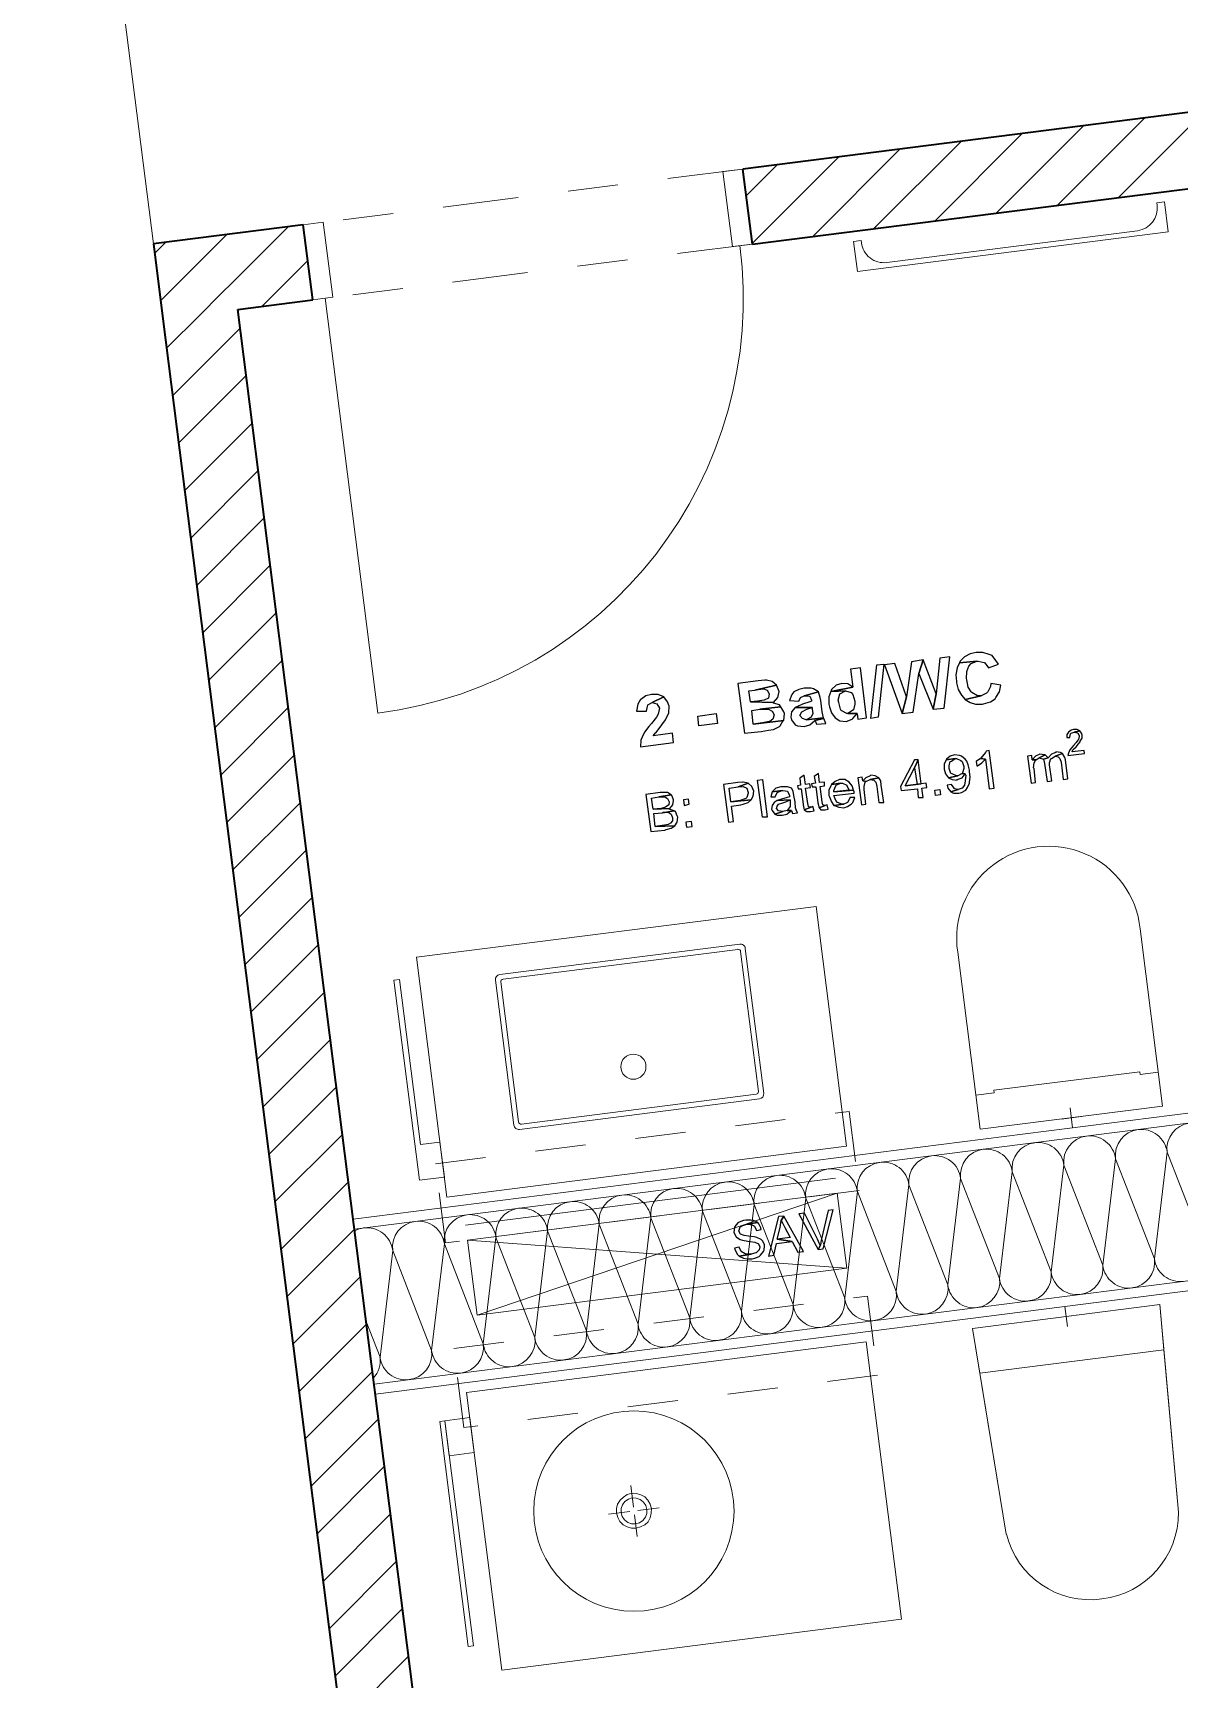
# Model space of a CAD drawing. Header units: metres. Extents: x 2713679.5 to 2713747.3, y 1226017.1 to 1226104.2.
# Drawn here: x 2713690.107 to 2713692.383, y 1226076.41 to 1226079.677 of the extents above; entities that cross this region are included whole.
import ezdxf

# ---------------------------------------------------------------- set-up
doc = ezdxf.new("R2010")
doc.units = ezdxf.units.M
doc.header["$MEASUREMENT"] = 0
doc.linetypes.add('Strich 2', pattern=[0.141111, 0.070556, -0.070556])
doc.linetypes.add('Strichpunkt 3_1_1mm Achsen', pattern=[0.25, 0.15, -0.05, 0, -0.05])
for name, color, linetype, true_color in [('haustechnik', 7, 'Continuous', 0x0332dd), ('raum', 7, 'Continuous', 0x000000), ('texte', 7, 'Continuous', 0x000000)]:
    doc.layers.add(name, color=color, linetype=linetype, true_color=true_color)
doc.layers.add('plangrafiken', color=251, linetype='Continuous')
doc.layers.add('waende_stuetzen', color=250, linetype='Continuous')

msp = doc.modelspace()

# ---------------------------------------------------------------- linework, layer by layer
at = {"layer": 'haustechnik', "color": 152, "linetype": 'Continuous', "lineweight": 13, "true_color": 0x0365dd}
for p, q in [((2713690.9666, 1226077.3106), (2713691.7008, 1226077.4038)), ((2713690.9704, 1226077.2809), (2713691.7045, 1226077.374)), ((2713691.7045, 1226077.374), (2713690.9893, 1226077.1321)), ((2713691.7045, 1226077.374), (2713691.7234, 1226077.2252)), ((2713690.9704, 1226077.2809), (2713691.7234, 1226077.2252)), ((2713690.9893, 1226077.1321), (2713690.9704, 1226077.2809)), ((2713691.7234, 1226077.2252), (2713690.9893, 1226077.1321))]:
    msp.add_line(p, q, dxfattribs=at)
at = {"layer": 'plangrafiken', "color": 7, "linetype": 'Continuous', "lineweight": 13}
for p, q in [((2713692.3391, 1226079.3396), (2713692.354, 1226079.3415)), ((2713692.3398, 1226079.3346), (2713692.3391, 1226079.3396)), ((2713692.354, 1226079.3415), (2713692.3616, 1226079.2819)), ((2713692.3616, 1226079.2819), (2713691.7445, 1226079.2036)), ((2713691.8028, 1226079.2211), (2713692.3008, 1226079.2843)), ((2713691.737, 1226079.2631), (2713691.7518, 1226079.265)), ((2713691.7445, 1226079.2036), (2713691.737, 1226079.2631)), ((2713691.7518, 1226079.265), (2713691.7525, 1226079.2601)), ((2713691.6625, 1226077.9433), (2713690.8689, 1226077.8426)), ((2713691.723, 1226077.4671), (2713691.6625, 1226077.9433)), ((2713692.3058, 1226077.8986), (2713692.3505, 1226077.5467)), ((2713690.8689, 1226077.8426), (2713690.9293, 1226077.3664)), ((2713691.5107, 1226077.8686), (2713691.0346, 1226077.8081)), ((2713691.507, 1226077.858), (2713691.0408, 1226077.7988)), ((2713691.5479, 1226077.5759), (2713691.5126, 1226077.8537)), ((2713691.5584, 1226077.5722), (2713691.5219, 1226077.8599)), ((2713691.9883, 1226077.5008), (2713691.9437, 1226077.8527)), ((2713690.8243, 1226077.7966), (2713690.8352, 1226077.798)), ((2713690.8747, 1226077.3998), (2713690.8243, 1226077.7966)), ((2713690.8352, 1226077.798), (2713690.8768, 1226077.4706)), ((2713691.0259, 1226077.797), (2713691.0624, 1226077.5093)), ((2713691.0364, 1226077.7933), (2713691.0717, 1226077.5155)), ((2713692.0156, 1226077.5782), (2713692.3055, 1226077.615)), ((2713692.3055, 1226077.615), (2713692.3062, 1226077.6097)), ((2713692.3062, 1226077.6097), (2713692.3419, 1226077.6143)), ((2713692.0163, 1226077.5729), (2713692.0156, 1226077.5782)), ((2713691.0736, 1226077.5006), (2713691.5498, 1226077.561)), ((2713691.0773, 1226077.5112), (2713691.5435, 1226077.5703)), ((2713691.9797, 1226077.5683), (2713692.0163, 1226077.5729)), ((2713692.3505, 1226077.5467), (2713691.9883, 1226077.5008)), ((2713690.8768, 1226077.4706), (2713690.9155, 1226077.4755)), ((2713690.9155, 1226077.4755), (2713690.9243, 1226077.4061)), ((2713690.9293, 1226077.3664), (2713691.723, 1226077.4671)), ((2713690.8856, 1226077.4011), (2713690.8747, 1226077.3998)), ((2713690.9243, 1226077.4061), (2713690.8856, 1226077.4011)), ((2713692.345, 1226077.1529), (2713691.973, 1226077.1057)), ((2713692.159, 1226077.1293), (2713691.973, 1226077.1057)), ((2713692.345, 1226077.1529), (2713692.159, 1226077.1293)), ((2713692.353, 1226077.0632), (2713692.345, 1226077.1529)), ((2713692.3819, 1226076.7409), (2713692.345, 1226077.1529)), ((2713691.973, 1226077.1057), (2713691.9876, 1226077.0168)), ((2713691.973, 1226077.1057), (2713692.0401, 1226076.6975)), ((2713691.7621, 1226077.0789), (2713690.9685, 1226076.9782)), ((2713691.832, 1226076.5284), (2713691.7621, 1226077.0789)), ((2713691.9876, 1226077.0168), (2713692.353, 1226077.0632)), ((2713692.3819, 1226076.7409), (2713692.353, 1226077.0632)), ((2713691.9876, 1226077.0168), (2713692.0401, 1226076.6975)), ((2713690.9685, 1226076.9782), (2713691.0384, 1226076.4276)), ((2713690.9748, 1226076.9286), (2713690.9252, 1226076.9223)), ((2713690.9836, 1226076.8592), (2713690.9748, 1226076.9286)), ((2713690.9153, 1226076.9211), (2713690.9252, 1226076.9223)), ((2713690.9153, 1226076.9211), (2713690.9719, 1226076.4746)), ((2713690.9819, 1226076.4759), (2713690.9252, 1226076.9223)), ((2713690.9252, 1226076.9223), (2713690.934, 1226076.8529)), ((2713690.934, 1226076.8529), (2713690.9836, 1226076.8592)), ((2713691.2943, 1226076.7942), (2713691.2997, 1226076.751)), ((2713691.2734, 1226076.765), (2713691.2684, 1226076.757)), ((2713691.2799, 1226076.7711), (2713691.2734, 1226076.765)), ((2713691.283, 1226076.7622), (2713691.2779, 1226076.7556)), ((2713691.2873, 1226076.776), (2713691.2799, 1226076.7711)), ((2713691.2897, 1226076.767), (2713691.283, 1226076.7622)), ((2713691.2963, 1226076.7785), (2713691.2873, 1226076.776)), ((2713691.2974, 1226076.7693), (2713691.2897, 1226076.767)), ((2713691.3056, 1226076.7783), (2713691.2963, 1226076.7785)), ((2713691.3054, 1226076.769), (2713691.2974, 1226076.7693)), ((2713691.3131, 1226076.766), (2713691.3054, 1226076.769)), ((2713691.3146, 1226076.7755), (2713691.3056, 1226076.7783)), ((2713691.3198, 1226076.7609), (2713691.3131, 1226076.766)), ((2713691.3224, 1226076.7712), (2713691.3146, 1226076.7755)), ((2713691.3286, 1226076.7647), (2713691.3224, 1226076.7712)), ((2713691.3329, 1226076.7566), (2713691.3286, 1226076.7647)), ((2713691.2504, 1226076.7368), (2713691.2929, 1226076.7422)), ((2713691.2662, 1226076.7481), (2713691.266, 1226076.7394)), ((2713691.266, 1226076.7394), (2713691.2685, 1226076.7304)), ((2713691.2684, 1226076.757), (2713691.2662, 1226076.7481)), ((2713691.2685, 1226076.7304), (2713691.2728, 1226076.7224)), ((2713691.2755, 1226076.748), (2713691.2752, 1226076.7399)), ((2713691.2752, 1226076.7399), (2713691.2775, 1226076.7323)), ((2713691.2779, 1226076.7556), (2713691.2755, 1226076.748)), ((2713691.2775, 1226076.7323), (2713691.2817, 1226076.7255)), ((2713691.3017, 1226076.736), (2713691.3071, 1226076.6928)), ((2713691.3086, 1226076.7442), (2713691.3511, 1226076.7496)), ((2713691.3184, 1226076.7242), (2713691.3236, 1226076.7308)), ((2713691.3246, 1226076.7542), (2713691.3198, 1226076.7609)), ((2713691.3236, 1226076.7308), (2713691.3266, 1226076.7385)), ((2713691.3263, 1226076.7464), (2713691.3246, 1226076.7542)), ((2713691.3266, 1226076.7385), (2713691.3263, 1226076.7464)), ((2713691.3287, 1226076.7221), (2713691.333, 1226076.73)), ((2713691.3353, 1226076.7482), (2713691.3329, 1226076.7566)), ((2713691.333, 1226076.73), (2713691.3352, 1226076.7389)), ((2713691.3352, 1226076.7389), (2713691.3353, 1226076.7482)), ((2713691.2728, 1226076.7224), (2713691.2796, 1226076.7159)), ((2713691.2796, 1226076.7159), (2713691.2875, 1226076.7116)), ((2713691.2817, 1226076.7255), (2713691.2884, 1226076.7203)), ((2713691.2875, 1226076.7116), (2713691.2957, 1226076.7093)), ((2713691.2884, 1226076.7203), (2713691.296, 1226076.718)), ((2713691.2957, 1226076.7093), (2713691.3051, 1226076.7092)), ((2713691.296, 1226076.718), (2713691.304, 1226076.7177)), ((2713691.304, 1226076.7177), (2713691.3117, 1226076.72)), ((2713691.3051, 1226076.7092), (2713691.3141, 1226076.7116)), ((2713691.3117, 1226076.72), (2713691.3184, 1226076.7242)), ((2713691.3141, 1226076.7116), (2713691.3221, 1226076.716)), ((2713691.3221, 1226076.716), (2713691.3287, 1226076.7221)), ((2713691.0384, 1226076.4276), (2713691.832, 1226076.5284)), ((2713690.9719, 1226076.4746), (2713690.9819, 1226076.4759))]:
    msp.add_line(p, q, dxfattribs=at)
at = {"layer": 'plangrafiken', "color": 7, "linetype": 'Strich 2', "lineweight": 13}
for p, q in [((2713690.9069, 1226077.4321), (2713691.7283, 1226077.5363)), ((2713691.7283, 1226077.5363), (2713691.7482, 1226077.3796)), ((2713690.9268, 1226077.2753), (2713690.9069, 1226077.4321)), ((2713691.7482, 1226077.3796), (2713690.9268, 1226077.2753)), ((2713690.9433, 1226077.0657), (2713691.7647, 1226077.17)), ((2713691.7647, 1226077.17), (2713691.7846, 1226077.0132)), ((2713690.9632, 1226076.909), (2713690.9433, 1226077.0657)), ((2713691.7846, 1226077.0132), (2713690.9632, 1226076.909))]:
    msp.add_line(p, q, dxfattribs=at)
at = {"layer": 'plangrafiken', "color": 144, "linetype": 'Continuous', "lineweight": 20, "true_color": 0x0082b3}
for p, q in [((2713692.1892, 1226077.5263), (2713692.1495, 1226077.5212)), ((2713692.1719, 1226077.5039), (2713692.1669, 1226077.5436)), ((2713692.1391, 1226077.1268), (2713692.1788, 1226077.1318)), ((2713692.1564, 1226077.1491), (2713692.1615, 1226077.1095))]:
    msp.add_line(p, q, dxfattribs=at)
at = {"layer": 'plangrafiken', "color": 7, "linetype": 'Continuous', "lineweight": 13}
for centre, radius in [((2713691.2997, 1226077.6251), 0.025), ((2713691.3007, 1226076.7432), 0.1988)]:
    msp.add_circle(centre, radius, dxfattribs=at)
for centre, radius, start, end in [((2713692.2951, 1226079.3289), 0.045, 277.2326, 7.2326), ((2713691.7971, 1226079.2657), 0.045, 187.2326, 277.2326), ((2713692.1242, 1226077.8801), 0.1826, 5.816, 188.6489), ((2713691.5077, 1226077.8531), 0.005, 7.2326, 97.2326), ((2713691.512, 1226077.8586), 0.01, 7.2326, 97.2326), ((2713691.0358, 1226077.7982), 0.01, 97.2326, 187.2326), ((2713691.0414, 1226077.7939), 0.005, 97.2326, 187.2326), ((2713691.5429, 1226077.5753), 0.005, 277.2326, 7.2326), ((2713691.5485, 1226077.571), 0.01, 277.2326, 7.2326), ((2713691.0767, 1226077.5161), 0.005, 187.2326, 277.2326), ((2713691.0723, 1226077.5105), 0.01, 187.2326, 277.2326), ((2713692.2101, 1226076.7395), 0.1718, 276.6959, 0.4734), ((2713692.2069, 1226076.739), 0.1718, 193.9918, 277.7693)]:
    msp.add_arc(centre, radius, start, end, dxfattribs=at)
at = {"layer": 'raum', "color": 255, "linetype": 'Continuous', "lineweight": 13}
msp.add_line((2713690.3465, 1226079.2581), (2713690.1073, 1226081.1429), dxfattribs=at)
at = {"layer": 'texte'}
for points in [[(2713691.8751, 1226078.4324), (2713691.8519, 1226078.4287), (2713691.8421, 1226078.359), (2713691.8335, 1226078.3259), (2713691.8555, 1226078.3284), (2713691.8665, 1226078.4055)], [(2713691.8751, 1226078.4324), (2713691.8665, 1226078.4055), (2713691.8947, 1226078.3345), (2713691.9008, 1226078.3651)], [(2713691.9277, 1226078.4385), (2713691.9081, 1226078.436), (2713691.9008, 1226078.3651), (2713691.8947, 1226078.3345), (2713691.9167, 1226078.3369)], [(2713691.9473, 1226078.4263), (2713691.9424, 1226078.4165), (2713691.94, 1226078.403), (2713691.9412, 1226078.3896), (2713691.9412, 1226078.3871), (2713691.9448, 1226078.3736), (2713691.951, 1226078.3626), (2713691.9583, 1226078.3541), (2713691.9901, 1226078.3614), (2713691.9828, 1226078.3614), (2713691.9718, 1226078.3675), (2713691.9705, 1226078.3688), (2713691.9644, 1226078.3785), (2713691.962, 1226078.3932), (2713691.9608, 1226078.3957), (2713691.962, 1226078.4091), (2713691.9657, 1226078.4201), (2713691.9705, 1226078.425), (2713691.9816, 1226078.4299)], [(2713691.9803, 1226078.4471), (2713691.9681, 1226078.4446), (2713691.9571, 1226078.4385), (2713691.9485, 1226078.4299), (2713691.9473, 1226078.4263), (2713691.9816, 1226078.4299), (2713691.984, 1226078.4299), (2713691.9962, 1226078.4275), (2713691.9975, 1226078.4263), (2713692.0048, 1226078.4165), (2713692.0244, 1226078.4238), (2713692.0195, 1226078.4312), (2713692.0121, 1226078.4409), (2713692.006, 1226078.4434), (2713691.9938, 1226078.4471)], [(2713691.7503, 1226078.4165), (2713691.7307, 1226078.414), (2713691.7356, 1226078.3785), (2713691.6916, 1226078.37), (2713691.7209, 1226078.3712), (2713691.7209, 1226078.3712), (2713691.7319, 1226078.3675), (2713691.7356, 1226078.3639), (2713691.7393, 1226078.3504), (2713691.7393, 1226078.3443), (2713691.7368, 1226078.3333), (2713691.7368, 1226078.3333), (2713691.7258, 1226078.3259), (2713691.7442, 1226078.3259), (2713691.7454, 1226078.3149), (2713691.7625, 1226078.3174)], [(2713691.7711, 1226078.3161), (2713691.7833, 1226078.4226), (2713691.7968, 1226078.4238), (2713691.7858, 1226078.3186), (2713691.7711, 1226078.3161)], [(2713691.8188, 1226078.425), (2713691.798, 1226078.4226), (2713691.8335, 1226078.3259), (2713691.8421, 1226078.359)], [(2713691.3355, 1226078.3639), (2713691.3245, 1226078.3614), (2713691.3147, 1226078.3541), (2713691.3135, 1226078.3541), (2713691.3086, 1226078.3443), (2713691.3061, 1226078.3308), (2713691.3257, 1226078.3308), (2713691.3257, 1226078.3308), (2713691.3282, 1226078.3431), (2713691.3367, 1226078.3479), (2713691.36, 1226078.359), (2713691.349, 1226078.3639)], [(2713691.5472, 1226078.3908), (2713691.5068, 1226078.3859), (2713691.5203, 1226078.2868), (2713691.5533, 1226078.2904), (2713691.568, 1226078.2929), (2713691.5778, 1226078.2941), (2713691.579, 1226078.2953), (2713691.59, 1226078.3002), (2713691.5912, 1226078.3015), (2713691.5973, 1226078.3125), (2713691.5986, 1226078.3125), (2713691.5374, 1226078.3051), (2713691.5349, 1226078.332), (2713691.5509, 1226078.3345), (2713691.5925, 1226078.3394), (2713691.59, 1226078.3431), (2713691.5778, 1226078.3467), (2713691.5778, 1226078.3479), (2713691.5325, 1226078.3492), (2713691.5288, 1226078.3712), (2713691.5411, 1226078.3724), (2713691.5839, 1226078.3822), (2713691.5753, 1226078.3896), (2713691.5643, 1226078.392), (2713691.5606, 1226078.392)], [(2713691.5839, 1226078.3822), (2713691.5411, 1226078.3724), (2713691.5472, 1226078.3736), (2713691.5582, 1226078.3749), (2713691.5655, 1226078.3724), (2713691.5692, 1226078.3651), (2713691.568, 1226078.3565), (2713691.5594, 1226078.3528), (2713691.5594, 1226078.3528), (2713691.546, 1226078.3504), (2713691.5325, 1226078.3492), (2713691.5778, 1226078.3479), (2713691.5863, 1226078.3577), (2713691.5863, 1226078.3577), (2713691.5888, 1226078.37)], [(2713691.639, 1226078.3761), (2713691.6279, 1226078.3736), (2713691.6182, 1226078.3688), (2713691.6145, 1226078.3639), (2713691.6096, 1226078.3516), (2713691.6279, 1226078.3504), (2713691.6316, 1226078.3577), (2713691.639, 1226078.3614), (2713691.6671, 1226078.3688), (2713691.6573, 1226078.3749), (2713691.6524, 1226078.3761)], [(2713691.6671, 1226078.3688), (2713691.639, 1226078.3614), (2713691.65, 1226078.3602), (2713691.6536, 1226078.3528), (2713691.6536, 1226078.3504), (2713691.65, 1226078.3492), (2713691.6353, 1226078.3443), (2713691.6328, 1226078.3431), (2713691.6206, 1226078.3382), (2713691.6549, 1226078.3382), (2713691.6549, 1226078.3345), (2713691.6561, 1226078.3259), (2713691.6524, 1226078.3186), (2713691.6426, 1226078.3137), (2713691.6769, 1226078.3174), (2713691.6744, 1226078.3296), (2713691.672, 1226078.3516), (2713691.6708, 1226078.3577)], [(2713691.6916, 1226078.37), (2713691.6879, 1226078.359), (2713691.6879, 1226078.3443), (2713691.6891, 1226078.3394), (2713691.6928, 1226078.3271), (2713691.7001, 1226078.3174), (2713691.7099, 1226078.3112), (2713691.7222, 1226078.31), (2713691.7344, 1226078.3149), (2713691.7356, 1226078.3161), (2713691.7442, 1226078.3259), (2713691.7258, 1226078.3259), (2713691.7234, 1226078.3259), (2713691.7124, 1226078.332), (2713691.7111, 1226078.3345), (2713691.7075, 1226078.3479), (2713691.7062, 1226078.3528), (2713691.7099, 1226078.3651), (2713691.7099, 1226078.3651), (2713691.7209, 1226078.3712)], [(2713691.7136, 1226078.3859), (2713691.7026, 1226078.3822), (2713691.6928, 1226078.3736), (2713691.6916, 1226078.37), (2713691.7356, 1226078.3785), (2713691.7258, 1226078.3847)], [(2713692.0097, 1226078.3859), (2713692.0085, 1226078.3798), (2713692.0036, 1226078.3688), (2713692.0011, 1226078.3663), (2713691.9901, 1226078.3614), (2713691.9583, 1226078.3541), (2713691.9681, 1226078.3479), (2713691.9791, 1226078.3443), (2713691.9926, 1226078.3443), (2713691.995, 1226078.3455), (2713692.0085, 1226078.3492), (2713692.0183, 1226078.3553), (2713692.0195, 1226078.3577), (2713692.0268, 1226078.3688), (2713692.0293, 1226078.3822)], [(2713691.36, 1226078.359), (2713691.3367, 1226078.3479), (2713691.3465, 1226078.3455), (2713691.3514, 1226078.3369), (2713691.349, 1226078.3247), (2713691.3453, 1226078.3186), (2713691.3355, 1226078.3063), (2713691.3306, 1226078.3002), (2713691.322, 1226078.2892), (2713691.3171, 1226078.2794), (2713691.3147, 1226078.2733), (2713691.3135, 1226078.2599), (2713691.3796, 1226078.2684), (2713691.3771, 1226078.2868), (2713691.3392, 1226078.2819), (2713691.3428, 1226078.2868), (2713691.3441, 1226078.288), (2713691.3526, 1226078.299), (2713691.3563, 1226078.3039), (2713691.3636, 1226078.3137), (2713691.3649, 1226078.3161), (2713691.3698, 1226078.3271), (2713691.3698, 1226078.3271), (2713691.371, 1226078.3406), (2713691.3673, 1226078.3492)], [(2713691.5925, 1226078.3394), (2713691.5509, 1226078.3345), (2713691.557, 1226078.3345), (2713691.568, 1226078.3345), (2713691.5753, 1226078.3308), (2713691.579, 1226078.3235), (2713691.5765, 1226078.3149), (2713691.5704, 1226078.31), (2713691.5692, 1226078.31), (2713691.5557, 1226078.3076), (2713691.5374, 1226078.3051), (2713691.5986, 1226078.3125), (2713691.5998, 1226078.3259), (2713691.5986, 1226078.3296)], [(2713691.6206, 1226078.3382), (2713691.6133, 1226078.3296), (2713691.612, 1226078.3186), (2713691.6133, 1226078.3137), (2713691.6206, 1226078.3039), (2713691.6255, 1226078.3015), (2713691.639, 1226078.3002), (2713691.65, 1226078.3039), (2713691.6598, 1226078.3125), (2713691.6781, 1226078.3161), (2713691.6769, 1226078.3174), (2713691.6426, 1226078.3137), (2713691.6353, 1226078.3161), (2713691.6304, 1226078.3223), (2713691.6341, 1226078.3296), (2713691.6438, 1226078.3345), (2713691.6549, 1226078.3382)], [(2713691.4297, 1226078.3015), (2713691.4273, 1226078.321), (2713691.464, 1226078.3259), (2713691.4664, 1226078.3063), (2713691.4297, 1226078.3015)], [(2713691.6781, 1226078.3161), (2713691.6598, 1226078.3125), (2713691.661, 1226078.31), (2713691.6634, 1226078.3051), (2713691.6818, 1226078.3063)], [(2713692.1737, 1226078.2941), (2713692.1688, 1226078.2929), (2713692.1639, 1226078.2892), (2713692.1602, 1226078.2843), (2713692.1602, 1226078.2782), (2713692.1663, 1226078.2782), (2713692.1663, 1226078.2794), (2713692.1675, 1226078.2855), (2713692.1688, 1226078.2868), (2713692.1749, 1226078.2892), (2713692.1859, 1226078.2917), (2713692.181, 1226078.2941)], [(2713692.1859, 1226078.2917), (2713692.1749, 1226078.2892), (2713692.1749, 1226078.2892), (2713692.181, 1226078.288), (2713692.1822, 1226078.288), (2713692.1847, 1226078.2819), (2713692.1847, 1226078.2807), (2713692.1834, 1226078.2745), (2713692.1822, 1226078.2733), (2713692.1786, 1226078.2684), (2713692.1737, 1226078.2623), (2713692.17, 1226078.2586), (2713692.1663, 1226078.2537), (2713692.1663, 1226078.2537), (2713692.1639, 1226078.2476), (2713692.1626, 1226078.2427), (2713692.1957, 1226078.2464), (2713692.1945, 1226078.2525), (2713692.1712, 1226078.2501), (2713692.1724, 1226078.2537), (2713692.1737, 1226078.255), (2713692.1786, 1226078.2599), (2713692.1834, 1226078.266), (2713692.1871, 1226078.2696), (2713692.1871, 1226078.2709), (2713692.1908, 1226078.277), (2713692.1908, 1226078.2831), (2713692.1896, 1226078.2868)], [(2713691.8653, 1226078.2342), (2713691.858, 1226078.2342), (2713691.8298, 1226078.1815), (2713691.8311, 1226078.173), (2713691.8641, 1226078.1766), (2713691.8653, 1226078.1595), (2713691.8751, 1226078.1595), (2713691.8727, 1226078.1779), (2713691.8824, 1226078.1791), (2713691.8812, 1226078.1877), (2713691.8714, 1226078.1864), (2713691.8396, 1226078.1828), (2713691.858, 1226078.2182)], [(2713691.8653, 1226078.2342), (2713691.858, 1226078.2182), (2713691.8629, 1226078.1852), (2713691.8396, 1226078.1828), (2713691.8714, 1226078.1864)], [(2713691.9204, 1226078.2342), (2713691.9167, 1226078.2256), (2713691.9167, 1226078.2158), (2713691.9192, 1226078.206), (2713691.9253, 1226078.1987), (2713691.9436, 1226078.2023), (2713691.9412, 1226078.2023), (2713691.9326, 1226078.206), (2713691.9302, 1226078.2072), (2713691.9265, 1226078.217), (2713691.9265, 1226078.2219), (2713691.9289, 1226078.2305), (2713691.9314, 1226078.2317), (2713691.9387, 1226078.2366)], [(2713691.9375, 1226078.2439), (2713691.9289, 1226078.2415), (2713691.9216, 1226078.2354), (2713691.9204, 1226078.2342), (2713691.9387, 1226078.2366), (2713691.9412, 1226078.2366), (2713691.9497, 1226078.2329), (2713691.9522, 1226078.2305), (2713691.9559, 1226078.2207), (2713691.9559, 1226078.217), (2713691.9534, 1226078.2085), (2713691.9522, 1226078.2072), (2713691.9583, 1226078.206), (2713691.9583, 1226078.2048), (2713691.9595, 1226078.2036), (2713691.9583, 1226078.1926), (2713691.9571, 1226078.184), (2713691.9522, 1226078.1779), (2713691.9448, 1226078.1754), (2713691.9302, 1226078.1705), (2713691.9351, 1226078.1681), (2713691.9461, 1226078.1681), (2713691.951, 1226078.1693), (2713691.9595, 1226078.1742), (2713691.9632, 1226078.1791), (2713691.9669, 1226078.1877), (2713691.9669, 1226078.1901), (2713691.9681, 1226078.1999), (2713691.9669, 1226078.2109), (2713691.9669, 1226078.2134), (2713691.9644, 1226078.2244), (2713691.962, 1226078.2317), (2713691.9583, 1226078.2354), (2713691.951, 1226078.2415), (2713691.9473, 1226078.2427)], [(2713691.9889, 1226078.2366), (2713691.9803, 1226078.2305), (2713691.9816, 1226078.2219), (2713691.9828, 1226078.2219), (2713691.9913, 1226078.228), (2713691.9913, 1226078.228), (2713691.9987, 1226078.2354)], [(2713692.006, 1226078.2525), (2713691.9999, 1226078.2513), (2713691.9987, 1226078.2488), (2713691.9926, 1226078.2415), (2713691.9889, 1226078.2366), (2713691.9987, 1226078.2354), (2713692.006, 1226078.1766), (2713692.0158, 1226078.1779)], [(2713692.0905, 1226078.2427), (2713692.0819, 1226078.2415), (2713692.0892, 1226078.1877), (2713692.0978, 1226078.1889), (2713692.0954, 1226078.217), (2713692.0941, 1226078.2182), (2713692.0954, 1226078.228), (2713692.099, 1226078.2342), (2713692.0917, 1226078.2342)], [(2713692.1064, 1226078.2452), (2713692.1064, 1226078.2452), (2713692.0978, 1226078.2415), (2713692.0917, 1226078.2342), (2713692.099, 1226078.2342), (2713692.1051, 1226078.2378), (2713692.1174, 1226078.2439), (2713692.1162, 1226078.2439)], [(2713692.1174, 1226078.2439), (2713692.1051, 1226078.2378), (2713692.1137, 1226078.2354), (2713692.1235, 1226078.2378)], [(2713692.1382, 1226078.2501), (2713692.1382, 1226078.2488), (2713692.1296, 1226078.2452), (2713692.1235, 1226078.2378), (2713692.1137, 1226078.2354), (2713692.1162, 1226078.2268), (2713692.121, 1226078.1913), (2713692.1308, 1226078.1926), (2713692.1259, 1226078.2244), (2713692.1259, 1226078.228), (2713692.1284, 1226078.2366), (2713692.1296, 1226078.2366), (2713692.137, 1226078.2415), (2713692.1516, 1226078.2464), (2713692.148, 1226078.2488)], [(2713692.1516, 1226078.2464), (2713692.137, 1226078.2415), (2713692.1431, 1226078.2403), (2713692.1467, 1226078.2366), (2713692.1492, 1226078.2293), (2713692.1529, 1226078.195), (2713692.1626, 1226078.1962), (2713692.1578, 1226078.2342), (2713692.1565, 1226078.239)], [(2713691.639, 1226078.2036), (2713691.6304, 1226078.1974), (2713691.6316, 1226078.184), (2713691.6255, 1226078.1828), (2713691.6267, 1226078.1766), (2713691.6328, 1226078.1766), (2713691.6365, 1226078.1461), (2713691.6365, 1226078.1448), (2713691.639, 1226078.135), (2713691.6524, 1226078.1399), (2713691.6487, 1226078.1399), (2713691.6475, 1226078.1412), (2713691.6463, 1226078.1473), (2713691.6414, 1226078.1779), (2713691.6512, 1226078.1791), (2713691.65, 1226078.1864), (2713691.6414, 1226078.1852)], [(2713691.6671, 1226078.2072), (2713691.6585, 1226078.2011), (2713691.661, 1226078.1877), (2713691.6536, 1226078.1864), (2713691.6549, 1226078.1803), (2713691.6622, 1226078.1803), (2713691.6659, 1226078.1497), (2713691.6659, 1226078.1485), (2713691.6683, 1226078.1387), (2713691.6806, 1226078.1436), (2713691.6781, 1226078.1436), (2713691.6757, 1226078.1448), (2713691.6744, 1226078.151), (2713691.6708, 1226078.1815), (2713691.6793, 1226078.1828), (2713691.6793, 1226078.1901), (2713691.6695, 1226078.1889)], [(2713691.754, 1226078.1999), (2713691.7454, 1226078.1987), (2713691.7527, 1226078.1448), (2713691.7613, 1226078.1461), (2713691.7576, 1226078.1754), (2713691.7576, 1226078.1815), (2713691.7601, 1226078.1901), (2713691.7613, 1226078.1913), (2713691.7552, 1226078.1926)], [(2713691.7711, 1226078.2036), (2713691.7699, 1226078.2023), (2713691.7613, 1226078.1987), (2713691.7552, 1226078.1926), (2713691.7613, 1226078.1913), (2713691.7699, 1226078.195), (2713691.787, 1226078.1987), (2713691.7797, 1226078.2023)], [(2713691.9522, 1226078.2072), (2713691.9436, 1226078.2023), (2713691.9253, 1226078.1987), (2713691.9326, 1226078.195), (2713691.9424, 1226078.1938), (2713691.9424, 1226078.195), (2713691.9522, 1226078.1987), (2713691.9522, 1226078.1987), (2713691.9583, 1226078.206)], [(2713691.3526, 1226078.1693), (2713691.3245, 1226078.1656), (2713691.3343, 1226078.0922), (2713691.3624, 1226078.0947), (2713691.3649, 1226078.0959), (2713691.3747, 1226078.0983), (2713691.382, 1226078.1032), (2713691.3428, 1226078.102), (2713691.3404, 1226078.1277), (2713691.3575, 1226078.1289), (2713691.3808, 1226078.1326), (2713691.371, 1226078.1363), (2713691.3722, 1226078.1375), (2713691.3392, 1226078.1363), (2713691.3355, 1226078.1583), (2713691.3502, 1226078.1607), (2713691.3747, 1226078.1644), (2713691.3673, 1226078.1693), (2713691.3636, 1226078.1693)], [(2713691.5068, 1226078.1889), (2713691.4787, 1226078.1852), (2713691.4885, 1226078.1106), (2713691.4982, 1226078.1118), (2713691.4946, 1226078.1424), (2713691.5129, 1226078.1448), (2713691.5178, 1226078.1461), (2713691.5276, 1226078.1497), (2713691.5337, 1226078.1546), (2713691.4933, 1226078.151), (2713691.4897, 1226078.1779), (2713691.508, 1226078.1803), (2713691.5276, 1226078.1877), (2713691.5276, 1226078.1877), (2713691.5178, 1226078.1901), (2713691.5166, 1226078.1901)], [(2713691.5276, 1226078.1877), (2713691.508, 1226078.1803), (2713691.5178, 1226078.1815), (2713691.5252, 1226078.1779), (2713691.5276, 1226078.1693), (2713691.5276, 1226078.1681), (2713691.5252, 1226078.1595), (2713691.5227, 1226078.1571), (2713691.5117, 1226078.1534), (2713691.4933, 1226078.151), (2713691.5337, 1226078.1546), (2713691.5374, 1226078.162), (2713691.5386, 1226078.1718), (2713691.5386, 1226078.1718), (2713691.5349, 1226078.1815)], [(2713691.5557, 1226078.1204), (2713691.546, 1226078.1938), (2713691.5557, 1226078.195), (2713691.5655, 1226078.1204), (2713691.5557, 1226078.1204)], [(2713691.5753, 1226078.1705), (2713691.5753, 1226078.1705), (2713691.5729, 1226078.1607), (2713691.5814, 1226078.1607), (2713691.5851, 1226078.1693), (2713691.5851, 1226078.1693), (2713691.5949, 1226078.173)], [(2713691.5949, 1226078.1803), (2713691.5925, 1226078.1803), (2713691.5827, 1226078.1779), (2713691.5827, 1226078.1779), (2713691.5753, 1226078.1705), (2713691.5949, 1226078.173), (2713691.5961, 1226078.173), (2713691.6059, 1226078.1718), (2713691.6096, 1226078.1632), (2713691.6096, 1226078.1607), (2713691.6047, 1226078.1595), (2713691.5937, 1226078.1558), (2713691.5851, 1226078.1534), (2713691.6108, 1226078.1546), (2713691.6108, 1226078.151), (2713691.6108, 1226078.1412), (2713691.6047, 1226078.1338), (2713691.6133, 1226078.1338), (2713691.6157, 1226078.1277), (2713691.6255, 1226078.1289), (2713691.623, 1226078.135), (2713691.6218, 1226078.1387), (2713691.6206, 1226078.151), (2713691.6182, 1226078.1632), (2713691.6169, 1226078.1718), (2713691.6133, 1226078.1779), (2713691.6059, 1226078.1803), (2713691.6047, 1226078.1803)], [(2713691.6928, 1226078.1852), (2713691.6916, 1226078.1828), (2713691.6879, 1226078.1742), (2713691.6879, 1226078.1632), (2713691.6891, 1226078.1607), (2713691.6928, 1226078.151), (2713691.6977, 1226078.1436), (2713691.7173, 1226078.1461), (2713691.7136, 1226078.1461), (2713691.705, 1226078.1497), (2713691.7014, 1226078.1534), (2713691.6977, 1226078.1632), (2713691.7381, 1226078.1681), (2713691.7381, 1226078.1705), (2713691.7368, 1226078.1742), (2713691.6977, 1226078.1705), (2713691.6977, 1226078.173), (2713691.7014, 1226078.1828), (2713691.7026, 1226078.184), (2713691.7111, 1226078.1877)], [(2713691.7099, 1226078.195), (2713691.7087, 1226078.195), (2713691.7001, 1226078.1913), (2713691.6928, 1226078.1852), (2713691.7111, 1226078.1877), (2713691.7148, 1226078.1877), (2713691.7234, 1226078.184), (2713691.7234, 1226078.1828), (2713691.7283, 1226078.1742), (2713691.6977, 1226078.1705), (2713691.7368, 1226078.1742), (2713691.7344, 1226078.1828), (2713691.7283, 1226078.1901), (2713691.7283, 1226078.1901), (2713691.7197, 1226078.195)], [(2713691.787, 1226078.1987), (2713691.7699, 1226078.195), (2713691.7772, 1226078.1938), (2713691.7809, 1226078.1901), (2713691.7833, 1226078.1815), (2713691.787, 1226078.1497), (2713691.7968, 1226078.1497), (2713691.7919, 1226078.184), (2713691.7907, 1226078.1926)], [(2713691.8996, 1226078.1632), (2713691.8984, 1226078.1742), (2713691.9081, 1226078.1754), (2713691.9094, 1226078.1644), (2713691.8996, 1226078.1632)], [(2713691.9314, 1226078.1852), (2713691.9228, 1226078.184), (2713691.924, 1226078.1779), (2713691.9302, 1226078.1705), (2713691.9448, 1226078.1754), (2713691.9363, 1226078.1766), (2713691.9363, 1226078.1779)], [(2713691.3747, 1226078.1644), (2713691.3502, 1226078.1607), (2713691.3526, 1226078.1607), (2713691.3624, 1226078.1607), (2713691.3673, 1226078.1571), (2713691.371, 1226078.151), (2713691.3698, 1226078.1448), (2713691.3636, 1226078.1399), (2713691.3551, 1226078.1375), (2713691.3392, 1226078.1363), (2713691.3722, 1226078.1375), (2713691.3783, 1226078.1448), (2713691.3796, 1226078.1534), (2713691.3796, 1226078.1546), (2713691.3759, 1226078.1632)], [(2713691.4089, 1226078.1558), (2713691.3991, 1226078.1546), (2713691.4004, 1226078.1436), (2713691.4101, 1226078.1461)], [(2713691.5851, 1226078.1534), (2713691.579, 1226078.1497), (2713691.5753, 1226078.1436), (2713691.5741, 1226078.1363), (2713691.5753, 1226078.1338), (2713691.5802, 1226078.1265), (2713691.5961, 1226078.1314), (2713691.5876, 1226078.1326), (2713691.5839, 1226078.1375), (2713691.5851, 1226078.1424), (2713691.5876, 1226078.1461), (2713691.5961, 1226078.1485), (2713691.6022, 1226078.151), (2713691.6108, 1226078.1546)], [(2713691.6047, 1226078.1338), (2713691.5961, 1226078.1314), (2713691.5802, 1226078.1265), (2713691.5851, 1226078.124), (2713691.5949, 1226078.124), (2713691.5949, 1226078.124), (2713691.6047, 1226078.1265), (2713691.6059, 1226078.1277), (2713691.6133, 1226078.1338)], [(2713691.6561, 1226078.1412), (2713691.6524, 1226078.1399), (2713691.639, 1226078.135), (2713691.6438, 1226078.1314), (2713691.6512, 1226078.1314), (2713691.6585, 1226078.1326)], [(2713691.6842, 1226078.1448), (2713691.6806, 1226078.1436), (2713691.6683, 1226078.1387), (2713691.672, 1226078.135), (2713691.6806, 1226078.135), (2713691.6867, 1226078.1363)], [(2713691.7295, 1226078.1595), (2713691.7295, 1226078.1583), (2713691.7246, 1226078.1497), (2713691.7173, 1226078.1461), (2713691.6977, 1226078.1436), (2713691.6989, 1226078.1436), (2713691.7075, 1226078.1399), (2713691.7173, 1226078.1387), (2713691.7246, 1226078.1412), (2713691.7319, 1226078.1461), (2713691.7356, 1226078.1497), (2713691.7393, 1226078.1595)], [(2713691.3808, 1226078.1326), (2713691.3575, 1226078.1289), (2713691.3587, 1226078.1302), (2713691.3685, 1226078.1302), (2713691.3747, 1226078.1265), (2713691.3771, 1226078.1191), (2713691.3771, 1226078.113), (2713691.3734, 1226078.1081), (2713691.3685, 1226078.1057), (2713691.3612, 1226078.1045), (2713691.3428, 1226078.102), (2713691.382, 1226078.1032), (2713691.3869, 1226078.1106), (2713691.3869, 1226078.1106), (2713691.3881, 1226078.1204), (2713691.3869, 1226078.1228), (2713691.3832, 1226078.1314)], [(2713691.415, 1226078.1118), (2713691.404, 1226078.1106), (2713691.4052, 1226078.1008), (2713691.4163, 1226078.102)], [(2713691.5232, 1226077.3208), (2713691.5183, 1226077.3201), (2713691.5098, 1226077.3165), (2713691.507, 1226077.3151), (2713691.5013, 1226077.3081), (2713691.5006, 1226077.3059), (2713691.4992, 1226077.2968), (2713691.4992, 1226077.2968), (2713691.5034, 1226077.2883), (2713691.5041, 1226077.2869), (2713691.5119, 1226077.2819), (2713691.5161, 1226077.2805), (2713691.5267, 1226077.2791), (2713691.5324, 1226077.2784), (2713691.5409, 1226077.277), (2713691.5479, 1226077.2734), (2713691.5508, 1226077.2678), (2713691.5494, 1226077.2614), (2713691.5437, 1226077.2558), (2713691.543, 1226077.2558), (2713691.5338, 1226077.2529), (2713691.5098, 1226077.2494), (2713691.5183, 1226077.2452), (2713691.5253, 1226077.2438), (2713691.5352, 1226077.2438), (2713691.5409, 1226077.2452), (2713691.5494, 1226077.2487), (2713691.5522, 1226077.2508), (2713691.5578, 1226077.2586), (2713691.5592, 1226077.2607), (2713691.56, 1226077.2699), (2713691.56, 1226077.272), (2713691.5557, 1226077.2798), (2713691.5536, 1226077.2819), (2713691.5451, 1226077.2862), (2713691.5395, 1226077.2876), (2713691.5282, 1226077.289), (2713691.5197, 1226077.2904), (2713691.5126, 1226077.2925), (2713691.5091, 1226077.2989), (2713691.5091, 1226077.2989), (2713691.5119, 1226077.3074), (2713691.5147, 1226077.3095), (2713691.5246, 1226077.3123), (2713691.5465, 1226077.3158), (2713691.538, 1226077.3201), (2713691.5331, 1226077.3208)], [(2713691.5981, 1226077.3286), (2713691.5875, 1226077.3279), (2713691.5677, 1226077.2494), (2713691.5783, 1226077.2508), (2713691.584, 1226077.2741), (2713691.6151, 1226077.2784), (2713691.5854, 1226077.2826), (2713691.5911, 1226077.3059), (2713691.5918, 1226077.3109), (2713691.5932, 1226077.3201)], [(2713691.5981, 1226077.3286), (2713691.5932, 1226077.3201), (2713691.596, 1226077.3151), (2713691.6002, 1226077.3059), (2713691.6108, 1226077.2862), (2713691.5854, 1226077.2826), (2713691.6151, 1226077.2784), (2713691.6264, 1226077.2572), (2713691.6377, 1226077.2586)], [(2713691.6391, 1226077.3342), (2713691.6285, 1226077.3328), (2713691.6667, 1226077.2621), (2713691.6709, 1226077.2706), (2713691.6695, 1226077.2734), (2713691.6653, 1226077.2826)], [(2713691.6963, 1226077.3413), (2713691.6865, 1226077.3399), (2713691.673, 1226077.2833), (2713691.6723, 1226077.2805), (2713691.6709, 1226077.2706), (2713691.6667, 1226077.2621), (2713691.6766, 1226077.2635)], [(2713691.5465, 1226077.3158), (2713691.5246, 1226077.3123), (2713691.5296, 1226077.3123), (2713691.538, 1226077.3102), (2713691.5402, 1226077.3088), (2713691.5444, 1226077.3003), (2713691.5536, 1226077.3017), (2713691.5529, 1226077.3052), (2713691.5486, 1226077.313)], [(2713691.5098, 1226077.2671), (2713691.5006, 1226077.265), (2713691.502, 1226077.2607), (2713691.5062, 1226077.2522), (2713691.5098, 1226077.2494), (2713691.5338, 1226077.2529), (2713691.5317, 1226077.2529), (2713691.5225, 1226077.2537), (2713691.5218, 1226077.2537), (2713691.514, 1226077.2586), (2713691.514, 1226077.2586)]]:
    msp.add_lwpolyline(points, close=True, dxfattribs=at)
at = {"layer": 'waende_stuetzen', "color": 7, "linetype": 'Continuous', "lineweight": 35}
for p, q in [((2713693.1739, 1226079.6169), (2713691.5171, 1226079.4066)), ((2713691.536, 1226079.2578), (2713693.1927, 1226079.4681)), ((2713691.536, 1226079.2578), (2713691.5171, 1226079.4066)), ((2713690.6441, 1226079.2958), (2713690.3465, 1226079.2581)), ((2713690.663, 1226079.147), (2713690.6441, 1226079.2958)), ((2713690.3465, 1226079.2581), (2713690.3654, 1226079.1092)), ((2713690.5142, 1226079.1281), (2713690.663, 1226079.147)), ((2713690.8869, 1226076.1917), (2713690.5142, 1226079.1281)), ((2713690.3654, 1226079.1092), (2713690.7381, 1226076.1728))]:
    msp.add_line(p, q, dxfattribs=at)
at = {"layer": 'waende_stuetzen', "color": 18, "linetype": 'Continuous', "lineweight": 0, "true_color": 0x000000}
for p, q in [((2713692.1416, 1226079.3347), (2713692.3148, 1226079.5078)), ((2713692.2631, 1226079.3501), (2713692.4363, 1226079.5233)), ((2713691.8986, 1226079.3038), (2713692.0718, 1226079.477)), ((2713692.0201, 1226079.3192), (2713692.1933, 1226079.4924)), ((2713691.6557, 1226079.273), (2713691.8288, 1226079.4462)), ((2713691.7771, 1226079.2884), (2713691.9503, 1226079.4616)), ((2713691.5239, 1226079.3534), (2713691.5859, 1226079.4153)), ((2713691.5359, 1226079.2592), (2713691.7074, 1226079.4308)), ((2713690.507, 1226079.185), (2713690.614, 1226079.292)), ((2713690.3489, 1226079.2391), (2713690.3586, 1226079.2487)), ((2713690.3586, 1226079.2487), (2713690.371, 1226079.2612)), ((2713690.4184, 1226079.2024), (2713690.4925, 1226079.2766)), ((2713690.5623, 1226079.1342), (2713690.6531, 1226079.225)), ((2713690.3609, 1226079.1449), (2713690.4184, 1226079.2024)), ((2713690.4781, 1226079.1561), (2713690.507, 1226079.185)), ((2713690.4408, 1226079.1188), (2713690.4781, 1226079.1561)), ((2713690.3728, 1226079.0508), (2713690.4408, 1226079.1188)), ((2713690.3848, 1226078.9567), (2713690.519, 1226079.0909)), ((2713690.3967, 1226078.8626), (2713690.5309, 1226078.9968)), ((2713690.4087, 1226078.7685), (2713690.5428, 1226078.9026)), ((2713690.4206, 1226078.6743), (2713690.5548, 1226078.8085)), ((2713690.4326, 1226078.5802), (2713690.5667, 1226078.7144)), ((2713690.4445, 1226078.4861), (2713690.5787, 1226078.6203)), ((2713690.4564, 1226078.392), (2713690.5906, 1226078.5261)), ((2713690.4684, 1226078.2978), (2713690.6026, 1226078.432)), ((2713690.4803, 1226078.2037), (2713690.6145, 1226078.3379)), ((2713690.4923, 1226078.1096), (2713690.6265, 1226078.2438)), ((2713690.5042, 1226078.0155), (2713690.6384, 1226078.1497)), ((2713690.5162, 1226077.9214), (2713690.6503, 1226078.0555)), ((2713690.5281, 1226077.8272), (2713690.6623, 1226077.9614)), ((2713690.5401, 1226077.7331), (2713690.6742, 1226077.8673)), ((2713690.552, 1226077.639), (2713690.6862, 1226077.7732)), ((2713690.564, 1226077.5449), (2713690.6981, 1226077.6791)), ((2713690.5759, 1226077.4508), (2713690.7101, 1226077.5849)), ((2713690.5878, 1226077.3566), (2713690.722, 1226077.4908)), ((2713690.5998, 1226077.2625), (2713690.734, 1226077.3967)), ((2713690.6117, 1226077.1684), (2713690.7459, 1226077.3026)), ((2713690.6237, 1226077.0743), (2713690.7578, 1226077.2084)), ((2713690.6356, 1226076.9801), (2713690.7698, 1226077.1143)), ((2713690.6476, 1226076.886), (2713690.7817, 1226077.0202)), ((2713690.6595, 1226076.7919), (2713690.7937, 1226076.9261)), ((2713690.6715, 1226076.6978), (2713690.8056, 1226076.832)), ((2713690.6834, 1226076.6037), (2713690.8176, 1226076.7378)), ((2713690.6953, 1226076.5095), (2713690.8295, 1226076.6437)), ((2713690.7073, 1226076.4154), (2713690.8415, 1226076.5496)), ((2713690.7192, 1226076.3213), (2713690.8534, 1226076.4555))]:
    msp.add_line(p, q, dxfattribs=at)
at = {"layer": 'waende_stuetzen', "color": 7, "linetype": 'Strichpunkt 3_1_1mm Achsen', "lineweight": 13}
for p, q in [((2713691.5171, 1226079.4066), (2713690.6441, 1226079.2958)), ((2713691.536, 1226079.2578), (2713690.663, 1226079.147))]:
    msp.add_line(p, q, dxfattribs=at)
at = {"layer": 'waende_stuetzen', "color": 7, "linetype": 'Continuous', "lineweight": 13}
for p, q in [((2713691.5171, 1226079.4066), (2713691.4775, 1226079.4016)), ((2713691.4775, 1226079.4016), (2713691.4964, 1226079.2528)), ((2713690.6838, 1226079.3009), (2713690.6441, 1226079.2958)), ((2713690.7027, 1226079.1521), (2713690.6838, 1226079.3009)), ((2713691.4964, 1226079.2528), (2713691.536, 1226079.2578)), ((2713690.663, 1226079.147), (2713690.7027, 1226079.1521)), ((2713690.6878, 1226079.1502), (2713690.7923, 1226078.3268)), ((2713692.3342, 1226077.2439), (2713692.3595, 1226077.4555)), ((2713692.4367, 1226077.2569), (2713692.3595, 1226077.4555)), ((2713692.0267, 1226077.2049), (2713692.0519, 1226077.4164)), ((2713692.1292, 1226077.2179), (2713692.0519, 1226077.4164)), ((2713692.1292, 1226077.2179), (2713692.1544, 1226077.4294)), ((2713692.2317, 1226077.2309), (2713692.1544, 1226077.4294)), ((2713692.2317, 1226077.2309), (2713692.2569, 1226077.4425)), ((2713692.3342, 1226077.2439), (2713692.2569, 1226077.4425)), ((2713691.8217, 1226077.1789), (2713691.8469, 1226077.3904)), ((2713691.9242, 1226077.1919), (2713691.8469, 1226077.3904)), ((2713691.9242, 1226077.1919), (2713691.9494, 1226077.4034)), ((2713692.0267, 1226077.2049), (2713691.9494, 1226077.4034)), ((2713691.5141, 1226077.1399), (2713691.5394, 1226077.3514)), ((2713691.6166, 1226077.1529), (2713691.5394, 1226077.3514)), ((2713691.6166, 1226077.1529), (2713691.6419, 1226077.3644)), ((2713691.7192, 1226077.1659), (2713691.6419, 1226077.3644)), ((2713691.7192, 1226077.1659), (2713691.7444, 1226077.3774)), ((2713691.8217, 1226077.1789), (2713691.7444, 1226077.3774)), ((2713691.3091, 1226077.1138), (2713691.3343, 1226077.3254)), ((2713691.4116, 1226077.1269), (2713691.3343, 1226077.3254)), ((2713691.4116, 1226077.1269), (2713691.4369, 1226077.3384)), ((2713691.5141, 1226077.1399), (2713691.4369, 1226077.3384)), ((2713690.7849, 1226076.9952), (2713690.7459, 1226077.3028)), ((2713691.0016, 1226077.0748), (2713691.0268, 1226077.2863)), ((2713691.1041, 1226077.0878), (2713691.0268, 1226077.2863)), ((2713691.1041, 1226077.0878), (2713691.1293, 1226077.2994)), ((2713691.2066, 1226077.1008), (2713691.1293, 1226077.2994)), ((2713691.2066, 1226077.1008), (2713691.2318, 1226077.3124)), ((2713691.3091, 1226077.1138), (2713691.2318, 1226077.3124)), ((2713690.7966, 1226077.0488), (2713690.8218, 1226077.2603)), ((2713690.8991, 1226077.0618), (2713690.8218, 1226077.2603)), ((2713690.8991, 1226077.0618), (2713690.9243, 1226077.2733)), ((2713691.0016, 1226077.0748), (2713690.9243, 1226077.2733)), ((2713690.7966, 1226077.0488), (2713690.7692, 1226077.1191))]:
    msp.add_line(p, q, dxfattribs=at)
at = {"layer": 'waende_stuetzen', "color": 7, "linetype": 'Continuous', "lineweight": 18}
for p, q in [((2713693.4219, 1226077.6625), (2713690.7434, 1226077.3226)), ((2713693.4244, 1226077.6427), (2713690.7459, 1226077.3028)), ((2713690.7459, 1226077.3028), (2713690.7434, 1226077.3226)), ((2713690.7849, 1226076.9952), (2713693.4634, 1226077.3352)), ((2713690.7874, 1226076.9754), (2713693.4659, 1226077.3153)), ((2713690.7874, 1226076.9754), (2713690.7849, 1226076.9952))]:
    msp.add_line(p, q, dxfattribs=at)
at = {"layer": 'waende_stuetzen', "color": 7, "linetype": 'Continuous', "lineweight": 13}
for centre, radius, start, end in [((2713690.6878, 1226079.1502), 0.83, 277.2326, 7.2326), ((2713692.4107, 1226077.462), 0.0517, 97.2326, 187.2326), ((2713692.2057, 1226077.436), 0.0517, 97.2326, 187.2326), ((2713692.2057, 1226077.436), 0.0517, 7.2326, 97.2326), ((2713692.3082, 1226077.449), 0.0517, 97.2326, 187.2326), ((2713692.3082, 1226077.449), 0.0517, 7.2326, 97.2326), ((2713691.8982, 1226077.3969), 0.0517, 97.2326, 187.2326), ((2713691.8982, 1226077.3969), 0.0517, 7.2326, 97.2326), ((2713692.0007, 1226077.4099), 0.0517, 97.2326, 187.2326), ((2713692.0007, 1226077.4099), 0.0517, 7.2326, 97.2326), ((2713692.1032, 1226077.4229), 0.0517, 97.2326, 187.2326), ((2713692.1032, 1226077.4229), 0.0517, 7.2326, 97.2326), ((2713691.6931, 1226077.3709), 0.0517, 97.2326, 187.2326), ((2713691.6931, 1226077.3709), 0.0517, 7.2326, 97.2326), ((2713691.7956, 1226077.3839), 0.0517, 97.2326, 187.2326), ((2713691.7956, 1226077.3839), 0.0517, 7.2326, 97.2326), ((2713691.3856, 1226077.3319), 0.0517, 97.2326, 187.2326), ((2713691.3856, 1226077.3319), 0.0517, 7.2326, 97.2326), ((2713691.4881, 1226077.3449), 0.0517, 97.2326, 187.2326), ((2713691.4881, 1226077.3449), 0.0517, 7.2326, 97.2326), ((2713691.5906, 1226077.3579), 0.0517, 97.2326, 187.2326), ((2713691.5906, 1226077.3579), 0.0517, 7.2326, 97.2326), ((2713691.1806, 1226077.3059), 0.0517, 97.2326, 187.2326), ((2713691.1806, 1226077.3059), 0.0517, 7.2326, 97.2326), ((2713691.2831, 1226077.3189), 0.0517, 97.2326, 187.2326), ((2713691.2831, 1226077.3189), 0.0517, 7.2326, 97.2326), ((2713690.873, 1226077.2668), 0.0517, 97.2326, 187.2326), ((2713690.873, 1226077.2668), 0.0517, 7.2326, 97.2326), ((2713690.9756, 1226077.2798), 0.0517, 97.2326, 187.2326), ((2713690.9756, 1226077.2798), 0.0517, 7.2326, 97.2326), ((2713691.0781, 1226077.2928), 0.0517, 97.2326, 187.2326), ((2713691.0781, 1226077.2928), 0.0517, 7.2326, 97.2326), ((2713690.7705, 1226077.2538), 0.0517, 97.2326, 117.9727), ((2713690.7705, 1226077.2538), 0.0517, 7.2326, 97.2326), ((2713692.1805, 1226077.2244), 0.0517, 277.2326, 7.2326), ((2713692.283, 1226077.2374), 0.0517, 187.2326, 277.2326), ((2713692.283, 1226077.2374), 0.0517, 277.2326, 7.2326), ((2713692.3855, 1226077.2504), 0.0517, 187.2326, 277.2326), ((2713691.8729, 1226077.1854), 0.0517, 277.2326, 7.2326), ((2713691.9754, 1226077.1984), 0.0517, 187.2326, 277.2326), ((2713691.9754, 1226077.1984), 0.0517, 277.2326, 7.2326), ((2713692.0779, 1226077.2114), 0.0517, 187.2326, 277.2326), ((2713692.0779, 1226077.2114), 0.0517, 277.2326, 7.2326), ((2713692.1805, 1226077.2244), 0.0517, 187.2326, 277.2326), ((2713691.6679, 1226077.1594), 0.0517, 277.2326, 7.2326), ((2713691.7704, 1226077.1724), 0.0517, 187.2326, 277.2326), ((2713691.7704, 1226077.1724), 0.0517, 277.2326, 7.2326), ((2713691.8729, 1226077.1854), 0.0517, 187.2326, 277.2326), ((2713691.3604, 1226077.1203), 0.0517, 277.2326, 7.2326), ((2713691.4629, 1226077.1334), 0.0517, 187.2326, 277.2326), ((2713691.4629, 1226077.1334), 0.0517, 277.2326, 7.2326), ((2713691.5654, 1226077.1464), 0.0517, 187.2326, 277.2326), ((2713691.5654, 1226077.1464), 0.0517, 277.2326, 7.2326), ((2713691.6679, 1226077.1594), 0.0517, 187.2326, 277.2326), ((2713691.1553, 1226077.0943), 0.0517, 277.2326, 7.2326), ((2713691.2579, 1226077.1073), 0.0517, 187.2326, 277.2326), ((2713691.2579, 1226077.1073), 0.0517, 277.2326, 7.2326), ((2713691.3604, 1226077.1203), 0.0517, 187.2326, 277.2326), ((2713690.8478, 1226077.0553), 0.0517, 277.2326, 7.2326), ((2713690.9503, 1226077.0683), 0.0517, 187.2326, 277.2326), ((2713690.9503, 1226077.0683), 0.0517, 277.2326, 7.2326), ((2713691.0528, 1226077.0813), 0.0517, 187.2326, 277.2326), ((2713691.0528, 1226077.0813), 0.0517, 277.2326, 7.2326), ((2713691.1553, 1226077.0943), 0.0517, 187.2326, 277.2326), ((2713690.7453, 1226077.0423), 0.0517, 317.4635, 7.2326), ((2713690.8478, 1226077.0553), 0.0517, 187.2326, 277.2326)]:
    msp.add_arc(centre, radius, start, end, dxfattribs=at)

doc.saveas('drawing.dxf')
